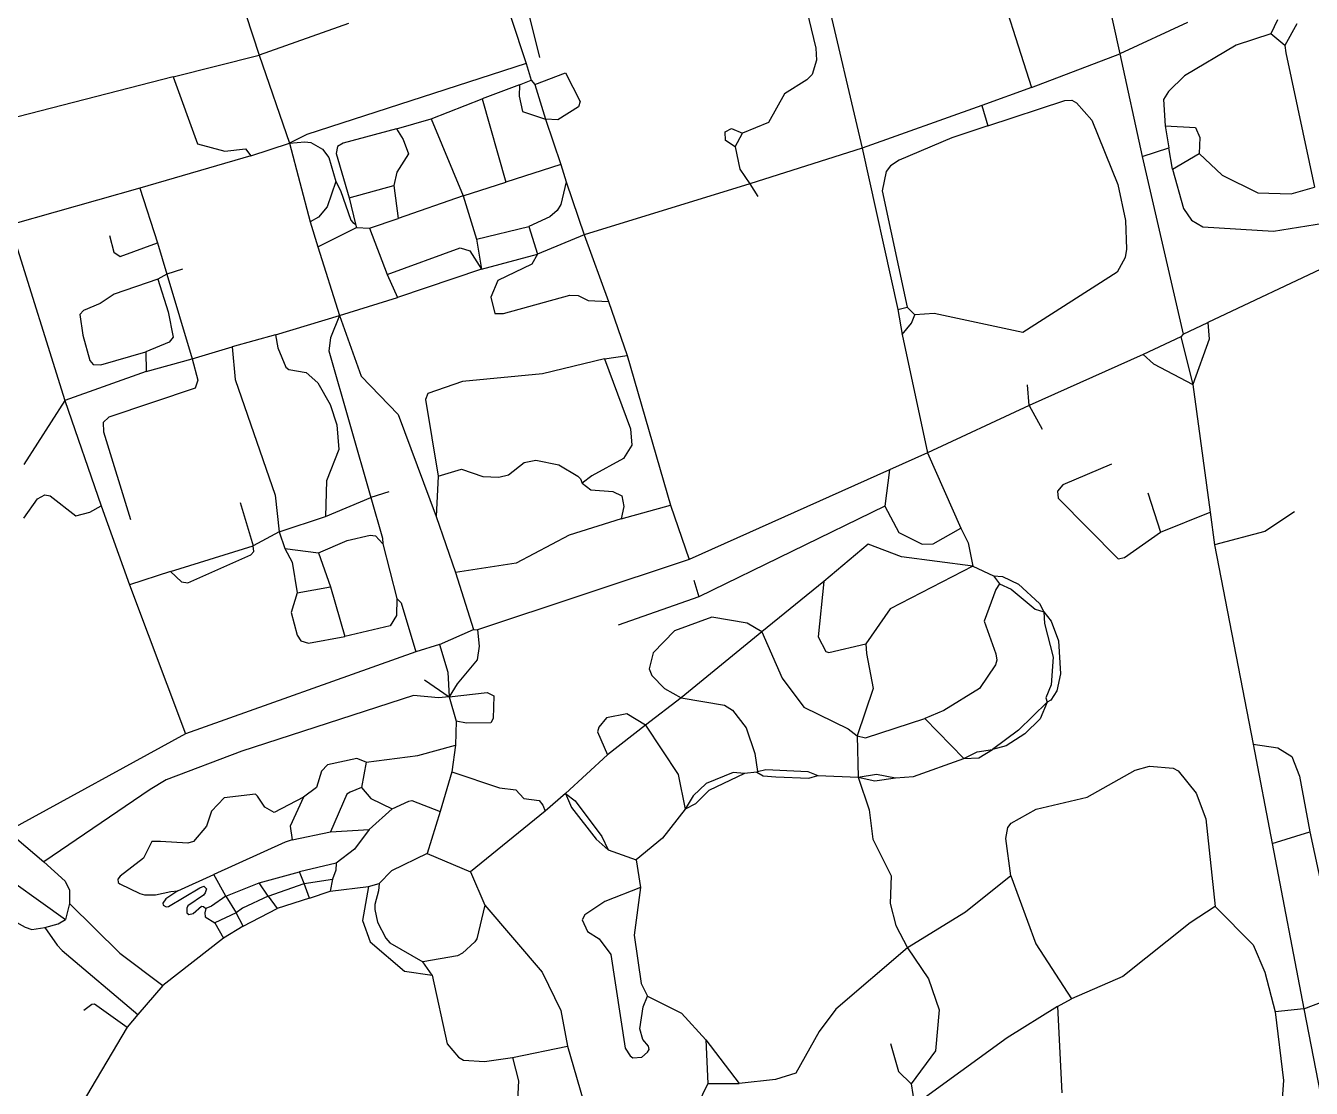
# Model space of a CAD drawing. Header units: inches. Extents: x 13529031 to 13536511, y 3660018 to 3664518.
# Drawn here: x 13530064 to 13531645, y 3661054 to 3662360 of the extents above; entities that cross this region are included whole.
import ezdxf

# ---------------------------------------------------------------- set-up
doc = ezdxf.new("R2010")
doc.units = ezdxf.units.IN
doc.header["$MEASUREMENT"] = 0

msp = doc.modelspace()

# ---------------------------------------------------------------- linework, layer by layer
for points in [[(13530262.2, 3662595.1), (13530351.1, 3662323.4)], [(13531349.5, 3662589.4), (13531310.6, 3662580.2), (13531230.1, 3662548.9), (13531224.7, 3662543.9), (13531251.9, 3662436.2), (13531300.7, 3662283.4)], [(13531367, 3662516.4), (13531409.3, 3662325.1)], [(13530642.2, 3662426.1), (13530679.2, 3662313.1)], [(13530713.1, 3662408.6), (13530689, 3662380.3), (13530683.7, 3662370.1), (13530695.7, 3662320.6)], [(13531046.9, 3662402.9), (13531092.7, 3662208.9)], [(13531021.5, 3662389.8), (13531035.5, 3662332), (13531036.2, 3662317.2), (13531031.1, 3662299.7), (13531024.7, 3662293), (13530997.1, 3662275.6), (13530977.4, 3662240.5), (13530945.2, 3662227.6)], [(13530460.9, 3662362.3), (13530351.1, 3662323.4)], [(13531492.4, 3662363.3), (13531409.3, 3662325.1)], [(13531603.2, 3662366.6), (13531595.2, 3662349.6)], [(13531627, 3662362), (13531612.3, 3662335.4)], [(13531595.2, 3662349.6), (13531552.2, 3662335.5), (13531488.9, 3662297.9), (13531469.2, 3662278.6), (13531463, 3662269), (13531465.3, 3662236.5)], [(13531612.3, 3662335.4), (13531595.2, 3662349.6)], [(13530245.4, 3662296.6), (13530351.1, 3662323.4)], [(13530351.1, 3662323.4), (13530388.6, 3662215.3)], [(13531300.7, 3662283.4), (13531409.3, 3662325.1)], [(13531409.3, 3662325.1), (13531437, 3662198.6)], [(13531612.3, 3662335.4), (13531613.4, 3662326.2), (13531648.8, 3662160.9)], [(13530679.2, 3662313.1), (13530409.8, 3662225.9), (13530388.6, 3662215.3)], [(13530679.2, 3662313.1), (13530685.7, 3662292.6)], [(13530245.4, 3662296.6), (13530014.1, 3662237.2)], [(13530245.4, 3662296.6), (13530275.1, 3662214.5), (13530308.8, 3662205.5), (13530334.5, 3662208.3), (13530340.7, 3662199.6)], [(13530671.4, 3662286.7), (13530685.7, 3662292.6)], [(13530685.7, 3662292.6), (13530690.2, 3662287.1)], [(13530690.2, 3662287.1), (13530727.8, 3662301.7), (13530745.6, 3662266.3), (13530743.6, 3662259.9), (13530718.4, 3662244), (13530703.2, 3662244.6)], [(13530671.4, 3662286.7), (13530625.2, 3662269.7)], [(13530671.4, 3662286.7), (13530670.7, 3662272.9), (13530674.9, 3662254), (13530703.2, 3662244.6)], [(13530690.2, 3662287.1), (13530703.2, 3662244.6)], [(13531300.7, 3662283.4), (13531239.5, 3662261.6)], [(13530562.6, 3662245.1), (13530625.2, 3662269.7)], [(13530625.2, 3662269.7), (13530654.3, 3662167.2)], [(13531239.5, 3662261.6), (13531092.7, 3662208.9)], [(13531247.2, 3662236.5), (13531341.8, 3662267.4), (13531350.2, 3662267.9), (13531356, 3662264.7), (13531375, 3662243.5), (13531407, 3662164.5), (13531416.5, 3662120.1), (13531417.7, 3662084.8), (13531415.9, 3662074.7), (13531406.2, 3662056.6), (13531290.2, 3661982.5), (13531181.2, 3662006), (13531157.2, 3662004.1)], [(13531239.5, 3662261.6), (13531247.2, 3662236.5)], [(13530519.8, 3662232.8), (13530562.6, 3662245.1)], [(13530562.6, 3662245.1), (13530602.1, 3662150.4)], [(13530703.2, 3662244.6), (13530722.1, 3662188.9)], [(13530519.8, 3662232.8), (13530454.2, 3662215.1), (13530447.5, 3662211.1), (13530445.9, 3662202.5), (13530461.8, 3662148.1)], [(13530519.8, 3662232.8), (13530528.3, 3662219.7), (13530534.8, 3662202.2), (13530520.5, 3662179.5), (13530516.7, 3662163)], [(13530936.2, 3662210.6), (13530924.4, 3662218.5), (13530924.2, 3662229.1), (13530932, 3662233.2), (13530945.2, 3662227.6)], [(13531247.2, 3662236.5), (13531202.8, 3662221.9), (13531138.1, 3662194.3), (13531127.5, 3662187.5), (13531122, 3662180.2), (13531117.1, 3662156.6), (13531147.7, 3662013.6)], [(13531465.3, 3662236.5), (13531469.6, 3662209.5)], [(13531465.3, 3662236.5), (13531502.5, 3662234.3), (13531507.8, 3662222.2), (13531507, 3662202.5)], [(13530340.7, 3662199.6), (13530388.6, 3662215.3)], [(13530388.6, 3662215.3), (13530407.3, 3662217), (13530414.5, 3662216.1), (13530428.9, 3662207.8), (13530436.6, 3662197.6), (13530445.5, 3662167.9)], [(13530388.6, 3662215.3), (13530413.7, 3662118.6)], [(13530936.2, 3662210.6), (13530945.2, 3662227.6)], [(13530340.7, 3662199.6), (13530204.4, 3662159.8)], [(13530936.2, 3662210.6), (13530942.1, 3662183.1), (13530954.3, 3662165.3)], [(13531092.7, 3662208.9), (13530954.3, 3662165.3)], [(13531092.7, 3662208.9), (13531136.2, 3662010.6)], [(13531437, 3662198.6), (13531469.6, 3662209.5)], [(13531437, 3662198.6), (13531487.2, 3661980.6)], [(13531474.2, 3662183.4), (13531469.6, 3662209.5)], [(13531474.2, 3662183.4), (13531507, 3662202.5)], [(13531507, 3662202.5), (13531535.2, 3662175.8), (13531579.2, 3662154.3), (13531620.1, 3662152.8), (13531648.8, 3662160.9)], [(13530722.1, 3662188.9), (13530654.3, 3662167.2)], [(13530722.1, 3662188.9), (13530728.5, 3662167.5)], [(13531474.2, 3662183.4), (13531487.5, 3662134.8), (13531497.5, 3662120.4), (13531511.3, 3662112.5), (13531598.3, 3662106.9), (13531659.9, 3662116.9)], [(13530445.5, 3662167.9), (13530434.7, 3662136.8), (13530424, 3662124.2), (13530413.7, 3662118.6)], [(13530445.5, 3662167.9), (13530451.2, 3662156.9), (13530464, 3662120.6), (13530466.1, 3662117.7), (13530469.7, 3662115.6)], [(13530602.1, 3662150.4), (13530654.3, 3662167.2)], [(13530728.5, 3662167.5), (13530722, 3662139.7), (13530717.4, 3662132.3), (13530708.6, 3662124.6), (13530682.8, 3662112.9)], [(13530728.5, 3662167.5), (13530750.8, 3662102.7)], [(13530954.3, 3662165.3), (13530750.8, 3662102.7)], [(13530954.3, 3662165.3), (13530964.2, 3662149.6)], [(13530204.4, 3662159.8), (13530048.2, 3662115.6)], [(13530204.4, 3662159.8), (13530225.9, 3662092.5)], [(13530461.8, 3662148.1), (13530516.7, 3662163)], [(13530516.7, 3662163), (13530521.9, 3662122.7)], [(13530602.1, 3662150.4), (13530521.9, 3662122.7)], [(13530602.1, 3662150.4), (13530618.2, 3662097.3)], [(13530461.8, 3662148.1), (13530469.7, 3662115.6)], [(13530413.7, 3662118.6), (13530423.2, 3662087.6)], [(13530486.7, 3662110.6), (13530521.9, 3662122.7)], [(13530047.7, 3662104.6), (13530112.2, 3661899)], [(13530167.2, 3662101.6), (13530172.5, 3662081.3), (13530180.3, 3662075.9), (13530225.9, 3662092.5)], [(13530423.2, 3662087.6), (13530470.7, 3662111.6)], [(13530469.7, 3662115.6), (13530470.7, 3662111.6)], [(13530470.7, 3662111.6), (13530486.7, 3662110.6)], [(13530486.7, 3662110.6), (13530508.4, 3662053.7)], [(13530618.2, 3662097.3), (13530682.8, 3662112.9)], [(13530682.8, 3662112.9), (13530693.4, 3662078.8)], [(13530750.8, 3662102.7), (13530693.4, 3662078.8)], [(13530750.8, 3662102.7), (13530780.5, 3662020.4)], [(13530225.9, 3662092.5), (13530237.7, 3662054.1)], [(13530423.2, 3662087.6), (13530450, 3662003.2)], [(13530508.4, 3662053.7), (13530598.2, 3662086.4), (13530610.3, 3662082.7), (13530624.4, 3662060.4)], [(13530618.2, 3662097.3), (13530624.4, 3662060.4)], [(13530624.4, 3662060.4), (13530693.4, 3662078.8)], [(13530693.4, 3662078.8), (13530686.4, 3662066.3), (13530644.5, 3662046.4), (13530636.1, 3662026), (13530641, 3662006), (13530651.6, 3662005.7), (13530732.9, 3662028.5), (13530743.5, 3662027.8), (13530755.8, 3662021.9), (13530780.5, 3662020.4)], [(13530237.7, 3662054.1), (13530226.7, 3662048.1)], [(13530256.7, 3662060.1), (13530237.7, 3662054.1)], [(13530237.7, 3662054.1), (13530268.7, 3661950.1)], [(13530624.4, 3662060.4), (13530521, 3662025.5)], [(13531670.3, 3662066.9), (13531517.7, 3661994.6)], [(13530226.7, 3662048.1), (13530172.7, 3662029.6), (13530155.6, 3662018.2), (13530135.2, 3662009.7), (13530130.8, 3662004.7), (13530134.2, 3661979.1), (13530143.1, 3661947.9), (13530146.8, 3661943.3), (13530156.5, 3661942.6), (13530211.8, 3661958.8)], [(13530226.7, 3662048.1), (13530239.2, 3662007.7), (13530245.2, 3661976.8), (13530240.6, 3661970.6), (13530211.8, 3661958.8)], [(13530508.4, 3662053.7), (13530521, 3662025.5)], [(13530450, 3662003.2), (13530521, 3662025.5)], [(13530780.5, 3662020.4), (13530803.6, 3661954.4)], [(13531136.2, 3662010.6), (13531147.7, 3662013.6)], [(13531136.2, 3662010.6), (13531141.8, 3661979.9)], [(13531147.7, 3662013.6), (13531157.2, 3662004.1)], [(13530371.1, 3661979.6), (13530450, 3662003.2)], [(13530450, 3662003.2), (13530438.8, 3661975.8), (13530436.9, 3661960.1), (13530488.6, 3661779.5)], [(13530450, 3662003.2), (13530476.5, 3661928.7), (13530522, 3661881.6), (13530568.8, 3661756.2)], [(13531141.8, 3661979.9), (13531153.2, 3661993.8), (13531157.2, 3662004.1)], [(13531487.2, 3661980.6), (13531517.7, 3661994.6)], [(13531517.7, 3661994.6), (13531519, 3661974.1), (13531499, 3661918.5)], [(13530371.1, 3661979.6), (13530317.9, 3661964.9)], [(13530371.1, 3661979.6), (13530373.9, 3661963.6), (13530383.7, 3661939.8), (13530387.7, 3661936.9), (13530409.1, 3661933.4), (13530423.1, 3661920.6), (13530438.6, 3661894.1), (13530446.5, 3661869.1), (13530449, 3661838.7), (13530433.9, 3661800.1), (13530432.5, 3661756.3)], [(13531141.8, 3661979.9), (13531172.7, 3661834.6)], [(13531484.2, 3661977.1), (13531438.2, 3661955.6)], [(13531487.2, 3661980.6), (13531484.2, 3661977.1)], [(13531484.2, 3661977.1), (13531499, 3661918.5)], [(13530268.7, 3661950.1), (13530317.9, 3661964.9)], [(13530317.9, 3661964.9), (13530321.7, 3661924.6), (13530370.9, 3661782.5), (13530375.6, 3661737.3)], [(13530268.7, 3661950.1), (13530275.8, 3661923.7), (13530272.4, 3661914), (13530166.2, 3661878.3), (13530159.4, 3661872), (13530159.8, 3661860.2), (13530192.7, 3661752.6)], [(13530211.8, 3661958.8), (13530212.2, 3661934.7)], [(13530212.2, 3661934.7), (13530268.7, 3661950.1)], [(13530775.6, 3661950), (13530699.4, 3661931.7), (13530601.3, 3661922.3), (13530558.4, 3661907.6), (13530555.8, 3661900.2), (13530571, 3661806)], [(13530775.6, 3661950), (13530807.5, 3661864), (13530809.4, 3661844.1), (13530799.1, 3661827.7), (13530760.3, 3661806.2), (13530748.4, 3661797.1)], [(13530775.6, 3661950), (13530803.6, 3661954.4)], [(13530803.6, 3661954.4), (13530856.8, 3661770.4)], [(13531438.2, 3661955.6), (13531297.8, 3661892.7)], [(13531438.2, 3661955.6), (13531450.7, 3661943.9), (13531499, 3661918.5)], [(13530212.2, 3661934.7), (13530112.2, 3661899)], [(13531297.8, 3661892.7), (13531295.7, 3661918.1)], [(13531499, 3661918.5), (13531520.3, 3661761.7)], [(13530112.2, 3661899), (13530061.9, 3661820.3)], [(13530112.2, 3661899), (13530156.8, 3661769.5)], [(13531297.8, 3661892.7), (13531172.7, 3661834.6)], [(13531297.8, 3661892.7), (13531313.7, 3661863.6)], [(13531172.7, 3661834.6), (13531126.1, 3661813.8)], [(13531172.7, 3661834.6), (13531213.9, 3661742.1)], [(13530571, 3661806), (13530599.7, 3661814.5), (13530626.3, 3661805.3), (13530645.9, 3661804.5), (13530657.5, 3661807.6), (13530676.8, 3661822.7), (13530691.2, 3661825.7), (13530719.6, 3661819.9), (13530743.1, 3661806), (13530746.2, 3661802.8), (13530748.4, 3661797.1)], [(13531399.2, 3661820.6), (13531339.1, 3661795.3), (13531332.8, 3661787.3), (13531333.5, 3661778.7), (13531407.2, 3661704.2), (13531414.9, 3661705.9), (13531459.3, 3661737.2)], [(13530571, 3661806), (13530568.8, 3661756.2)], [(13531126.1, 3661813.8), (13530879.8, 3661703.5)], [(13531126.1, 3661813.8), (13531120.3, 3661768.9)], [(13530510.7, 3661786.6), (13530488.6, 3661779.5)], [(13530748.4, 3661797.1), (13530758.9, 3661789.2), (13530786, 3661787.2), (13530797.2, 3661781.7), (13530799.3, 3661768.7), (13530796.3, 3661753.3)], [(13531443.7, 3661785.6), (13531459.3, 3661737.2)], [(13530061.7, 3661754.1), (13530078.4, 3661778), (13530087.6, 3661783.1), (13530094, 3661781.7), (13530125.7, 3661757.1), (13530143.1, 3661761.7), (13530156.8, 3661769.5)], [(13530156.8, 3661769.5), (13530191.8, 3661672.4)], [(13530327.7, 3661773.6), (13530343.6, 3661720.2)], [(13530432.5, 3661756.3), (13530488.6, 3661779.5)], [(13530488.6, 3661779.5), (13530502.7, 3661729.9), (13530503.1, 3661722.7)], [(13530796.3, 3661753.3), (13530856.8, 3661770.4)], [(13530856.8, 3661770.4), (13530879.8, 3661703.5)], [(13530375.6, 3661737.3), (13530432.5, 3661756.3)], [(13530568.8, 3661756.2), (13530592.6, 3661687.3)], [(13531120.3, 3661768.9), (13530891.7, 3661657.7)], [(13531120.3, 3661768.9), (13531137.7, 3661736.6), (13531166.2, 3661722.2), (13531179.8, 3661722.9), (13531213.9, 3661742.1)], [(13531459.3, 3661737.2), (13531520.3, 3661761.7)], [(13531520.3, 3661761.7), (13531525.9, 3661721.5)], [(13531624.1, 3661762), (13531587.7, 3661737.7), (13531525.9, 3661721.5)], [(13530796.3, 3661753.3), (13530732.2, 3661733.5), (13530667, 3661699), (13530592.6, 3661687.3)], [(13531213.9, 3661742.1), (13531222.7, 3661724.1), (13531228.5, 3661695.1)], [(13530375.6, 3661737.3), (13530343.6, 3661720.2)], [(13530375.6, 3661737.3), (13530382.5, 3661717.2)], [(13530424, 3661711.7), (13530459.2, 3661727), (13530487.6, 3661733.3), (13530494.2, 3661732.4), (13530503.1, 3661722.7)], [(13530503.1, 3661722.7), (13530520.4, 3661655.7)], [(13531228.5, 3661695.1), (13531141.1, 3661706.8), (13531100.1, 3661722.5), (13531045.6, 3661676.4)], [(13530242.1, 3661688.8), (13530343.6, 3661720.2)], [(13530242.1, 3661688.8), (13530255.6, 3661675.9), (13530263.2, 3661674.7), (13530341, 3661709.2), (13530344.4, 3661713.5), (13530343.6, 3661720.2)], [(13530382.5, 3661717.2), (13530424, 3661711.7)], [(13530382.5, 3661717.2), (13530391.5, 3661700), (13530397.8, 3661662.4)], [(13530424, 3661711.7), (13530438.8, 3661670)], [(13531525.9, 3661721.5), (13531573.2, 3661476.6)], [(13530879.8, 3661703.5), (13530619.7, 3661617.1)], [(13531228.5, 3661695.1), (13531126.9, 3661642.8), (13531096.9, 3661599.7)], [(13531228.5, 3661695.1), (13531254.2, 3661683.6)], [(13530242.1, 3661688.8), (13530191.8, 3661672.4)], [(13530592.6, 3661687.3), (13530614.7, 3661617.6)], [(13530885.7, 3661678.1), (13530891.7, 3661657.7)], [(13531045.6, 3661676.4), (13530969.3, 3661614.7)], [(13531045.6, 3661676.4), (13531038.5, 3661608.6), (13531047.7, 3661590.5), (13531051.7, 3661589.2), (13531096.9, 3661599.7)], [(13531254.2, 3661683.6), (13531261.2, 3661673.6)], [(13531254.2, 3661683.6), (13531265.1, 3661682.4), (13531284.7, 3661673.1), (13531310.5, 3661649.5), (13531315.9, 3661639.2)], [(13530191.8, 3661672.4), (13530260.4, 3661489.4)], [(13530397.8, 3661662.4), (13530390.3, 3661638.2), (13530397.9, 3661610.5), (13530402.2, 3661603.7), (13530411.7, 3661600.7), (13530456.5, 3661608.9)], [(13530397.8, 3661662.4), (13530438.8, 3661670)], [(13530438.8, 3661670), (13530456.5, 3661608.9)], [(13531261.2, 3661673.6), (13531257, 3661666.5), (13531242.7, 3661627.6), (13531257, 3661587.5), (13531258.1, 3661579.9), (13531256.5, 3661573.9), (13531236.9, 3661544.8), (13531193.1, 3661517.9), (13531169.7, 3661507.9)], [(13531261.2, 3661673.6), (13531275.6, 3661666.9), (13531305.2, 3661642.3), (13531315.9, 3661639.2)], [(13530520.4, 3661655.7), (13530519.9, 3661634.6), (13530512.3, 3661622.1), (13530456.5, 3661608.9)], [(13530520.4, 3661655.7), (13530525.7, 3661650.1), (13530543.7, 3661590.1)], [(13530891.7, 3661657.7), (13530792.7, 3661622.6)], [(13530969.3, 3661614.7), (13530951, 3661625.3), (13530907.8, 3661632.7), (13530861.8, 3661616), (13530835.6, 3661588.9), (13530830.8, 3661569), (13530834, 3661561), (13530849.5, 3661544.8), (13530869.8, 3661533.5)], [(13531315.9, 3661639.2), (13531316.8, 3661624.9), (13531327.5, 3661583.6), (13531325.1, 3661549.6), (13531318.4, 3661533.3), (13531320.1, 3661528.1)], [(13531315.9, 3661639.2), (13531324.8, 3661627.5), (13531333.8, 3661603.5), (13531336.6, 3661563.1), (13531331.9, 3661542.2), (13531324.7, 3661530.6), (13531320.1, 3661528.1)], [(13530572.7, 3661599.1), (13530614.7, 3661617.6)], [(13530619.7, 3661617.1), (13530621.6, 3661597), (13530619.3, 3661580), (13530594.7, 3661550.7), (13530584.9, 3661534.6)], [(13530614.7, 3661617.6), (13530619.7, 3661617.1)], [(13530969.3, 3661614.7), (13530869.8, 3661533.5)], [(13530969.3, 3661614.7), (13530994.1, 3661557.6), (13531021, 3661522.1), (13531075.5, 3661495.4), (13531086.3, 3661486.9)], [(13530572.7, 3661599.1), (13530543.7, 3661590.1)], [(13530572.7, 3661599.1), (13530582.9, 3661565.2), (13530584.9, 3661534.6)], [(13531096.9, 3661599.7), (13531097.8, 3661588.1), (13531106, 3661544.9), (13531086.3, 3661486.9)], [(13530543.7, 3661590.1), (13530260.4, 3661489.4)], [(13530554.2, 3661555.6), (13530584.9, 3661534.6)], [(13530584.9, 3661534.6), (13530571.7, 3661533.4), (13530540.9, 3661536.4), (13530329.8, 3661467.9), (13530236.8, 3661432.8), (13530217.2, 3661421), (13530086.3, 3661331.8)], [(13530584.9, 3661534.6), (13530631.3, 3661539.9), (13530639.5, 3661536.1), (13530638.8, 3661508.1), (13530636.1, 3661502.6), (13530606.2, 3661502.2), (13530593.2, 3661504.8)], [(13530584.9, 3661534.6), (13530593.2, 3661504.8)], [(13530869.8, 3661533.5), (13530826.3, 3661500)], [(13530869.8, 3661533.5), (13530923.1, 3661524.6), (13530933, 3661518.4), (13530949.8, 3661496.7), (13530960.4, 3661465.1), (13530963.7, 3661443.1)], [(13531320.1, 3661528.1), (13531284.8, 3661493.9), (13531252.8, 3661469.9)], [(13531320.1, 3661528.1), (13531311.4, 3661507.5), (13531292.6, 3661489.3), (13531269.6, 3661474.4), (13531252.8, 3661469.9)], [(13530593.2, 3661504.8), (13530592.4, 3661475.4)], [(13530826.3, 3661500), (13530803.2, 3661513.7), (13530778, 3661508.7), (13530768.9, 3661497.5), (13530767.2, 3661491.5), (13530779.6, 3661463.4)], [(13531086.3, 3661486.9), (13531096.8, 3661484.3), (13531169.7, 3661507.9)], [(13531169.7, 3661507.9), (13531217.4, 3661458.7)], [(13530260.4, 3661489.4), (13530042.2, 3661369.6)], [(13530826.3, 3661500), (13530779.6, 3661463.4)], [(13530826.3, 3661500), (13530866.2, 3661439.2), (13530875.1, 3661396.7)], [(13531086.3, 3661486.9), (13531087.5, 3661435.9)], [(13530482.6, 3661454.6), (13530546, 3661462.5), (13530592.4, 3661475.4)], [(13530592.4, 3661475.4), (13530588.1, 3661442.5)], [(13531217.4, 3661458.7), (13531236.1, 3661459.7), (13531252.8, 3661469.9)], [(13531217.4, 3661458.7), (13531234.1, 3661467.3), (13531252.8, 3661469.9)], [(13531573.2, 3661476.6), (13531603.5, 3661472.2), (13531620.8, 3661461.4), (13531630.4, 3661437), (13531642.9, 3661368.8)], [(13531573.2, 3661476.6), (13531596.5, 3661354.6)], [(13530482.6, 3661454.6), (13530471.2, 3661458.9), (13530435.3, 3661451.3), (13530427.6, 3661443.4), (13530421.5, 3661423.1), (13530405.8, 3661411.2)], [(13530482.6, 3661454.6), (13530477.1, 3661423.1)], [(13530779.6, 3661463.4), (13530727.6, 3661416)], [(13531133.6, 3661435.1), (13531155.7, 3661436.7), (13531217.4, 3661458.7)], [(13530588.1, 3661442.5), (13530573.5, 3661393.7)], [(13530588.1, 3661442.5), (13530646.7, 3661422.7), (13530666.9, 3661420.3), (13530676.5, 3661409.6), (13530695.4, 3661407.2), (13530700.1, 3661401.4), (13530702.9, 3661394.1)], [(13530947.7, 3661440.6), (13530934.1, 3661441.7), (13530900.8, 3661428.3), (13530884.7, 3661413.2), (13530875.1, 3661396.7)], [(13530947.7, 3661440.6), (13530904, 3661419.7), (13530887.8, 3661403), (13530875.1, 3661396.7)], [(13530963.2, 3661442.1), (13530947.7, 3661440.6)], [(13530963.7, 3661443.1), (13530963.2, 3661442.1)], [(13530963.2, 3661442.1), (13530971, 3661437.8), (13530986.5, 3661436.3), (13531026.9, 3661434.6), (13531038.2, 3661438.1)], [(13530963.7, 3661443.1), (13530974.2, 3661445.5), (13531025.8, 3661443.1), (13531038.2, 3661438.1)], [(13531038.2, 3661438.1), (13531087.5, 3661435.9)], [(13531087.5, 3661435.9), (13531110.1, 3661439.7), (13531133.6, 3661435.1)], [(13531275.2, 3661314.5), (13531269.1, 3661360.4), (13531271.6, 3661374.1), (13531275.6, 3661379.4), (13531306.5, 3661396.5), (13531369.1, 3661411.3), (13531428.2, 3661444.5), (13531445.9, 3661449.4), (13531474.9, 3661447.1), (13531481.1, 3661443.6), (13531503.2, 3661416.1), (13531515.3, 3661384.7), (13531526.5, 3661276.9)], [(13530477.1, 3661423.1), (13530462.8, 3661417.7), (13530458.9, 3661414.9), (13530438.7, 3661368.8)], [(13530477.1, 3661423.1), (13530488.4, 3661409.7), (13530514.5, 3661397.1)], [(13531087.5, 3661435.9), (13531101.3, 3661396), (13531105.7, 3661359.6), (13531128.2, 3661314.9), (13531126.9, 3661280.6), (13531133.8, 3661253.7), (13531148.4, 3661226.1)], [(13531087.5, 3661435.9), (13531108.3, 3661431.6), (13531133.6, 3661435.1)], [(13530405.8, 3661411.2), (13530369.7, 3661392.7), (13530358, 3661399.2), (13530349.1, 3661412.8), (13530346.4, 3661415.1), (13530307.9, 3661410.7), (13530292.4, 3661394), (13530286.2, 3661375.6), (13530270.3, 3661356.7), (13530263.3, 3661355), (13530229.9, 3661357.1), (13530219, 3661356.7), (13530208.9, 3661336.6), (13530180, 3661314.4), (13530177.2, 3661310.5), (13530177.6, 3661306.7), (13530179.8, 3661304.7), (13530204.2, 3661293.1), (13530210.3, 3661291.3), (13530223.6, 3661291.2), (13530242.3, 3661295.4), (13530251.1, 3661296.2)], [(13530405.8, 3661411.2), (13530389.1, 3661375.7), (13530391.6, 3661358.8)], [(13530514.5, 3661397.1), (13530535, 3661406.5), (13530539, 3661407.1), (13530573.5, 3661393.7)], [(13530727.6, 3661416), (13530702.9, 3661394.1)], [(13530727.6, 3661416), (13530735.3, 3661398.7), (13530765.4, 3661359.7), (13530780.2, 3661346.6)], [(13530727.6, 3661416), (13530739.7, 3661406.7), (13530772.4, 3661363.1), (13530780.2, 3661346.6)], [(13530514.5, 3661397.1), (13530486.2, 3661371.7)], [(13530573.5, 3661393.7), (13530557.6, 3661342)], [(13530702.9, 3661394.1), (13530611, 3661319.8)], [(13530875.1, 3661396.7), (13530847, 3661361.1), (13530814.8, 3661334.5)], [(13530042.2, 3661369.6), (13530086.3, 3661331.8)], [(13530391.6, 3661358.8), (13530383.2, 3661356.1), (13530295.3, 3661316.5)], [(13530391.6, 3661358.8), (13530438.7, 3661368.8)], [(13530438.7, 3661368.8), (13530486.2, 3661371.7)], [(13530486.2, 3661371.7), (13530468.3, 3661347.4), (13530445.7, 3661330.2)], [(13531596.5, 3661354.6), (13531642.9, 3661368.8)], [(13531642.9, 3661368.8), (13531659.1, 3661294.6)], [(13530004.7, 3661343.1), (13530018.8, 3661328.3), (13530113.1, 3661261.1)], [(13530780.2, 3661346.6), (13530814.8, 3661334.5)], [(13531596.5, 3661354.6), (13531635.5, 3661151.1)], [(13530086.3, 3661331.8), (13530112.5, 3661308.1), (13530118.1, 3661297), (13530118.1, 3661280.7)], [(13530445.7, 3661330.2), (13530400.5, 3661319.8)], [(13530445.7, 3661330.2), (13530445.4, 3661321.7), (13530441.1, 3661310.8)], [(13530557.6, 3661342), (13530513.8, 3661320.8), (13530498.7, 3661305.1)], [(13530557.6, 3661342), (13530611, 3661319.8)], [(13530814.8, 3661334.5), (13530820.1, 3661300.4)], [(13529962.2, 3661314.6), (13529976.6, 3661300), (13530063.3, 3661251.5), (13530071.4, 3661248.8), (13530087.5, 3661251.4)], [(13530251.1, 3661296.2), (13530295.3, 3661316.5)], [(13530310.1, 3661289.8), (13530295.3, 3661316.5)], [(13530351, 3661305.9), (13530400.5, 3661319.8)], [(13530406.3, 3661305.3), (13530400.5, 3661319.8)], [(13530611, 3661319.8), (13530628.5, 3661278.6)], [(13531275.2, 3661314.5), (13531219.4, 3661270.1), (13531148.4, 3661226.1)], [(13531275.2, 3661314.5), (13531306.2, 3661231.1), (13531350.1, 3661163.6)], [(13530251.1, 3661296.2), (13530236.2, 3661286.3), (13530232.7, 3661281), (13530233.2, 3661278.5), (13530236.7, 3661276.8), (13530239.5, 3661277.1), (13530278.2, 3661300), (13530283.1, 3661301.8), (13530286.3, 3661298.7), (13530284.9, 3661293.8), (13530282.6, 3661291.1), (13530263.6, 3661277.9), (13530262.1, 3661275.1), (13530262.2, 3661269.3), (13530264.8, 3661267.1), (13530269.9, 3661268.3), (13530280.2, 3661277.3), (13530282.5, 3661277.1), (13530285.7, 3661274.6)], [(13530310.1, 3661289.8), (13530351, 3661305.9)], [(13530362.3, 3661289.8), (13530351, 3661305.9)], [(13530362.3, 3661289.8), (13530406.3, 3661305.3)], [(13530406.3, 3661305.3), (13530441.1, 3661310.8)], [(13530413, 3661287.3), (13530406.3, 3661305.3)], [(13530413, 3661287.3), (13530438.5, 3661295.7)], [(13530441.1, 3661310.8), (13530438.5, 3661295.7)], [(13530438.5, 3661295.7), (13530485.7, 3661301.6)], [(13530485.7, 3661301.6), (13530478.2, 3661259.6), (13530487.5, 3661233.4), (13530529.8, 3661197.4), (13530563.9, 3661192.8)], [(13530485.7, 3661301.6), (13530498.7, 3661305.1)], [(13530498.7, 3661305.1), (13530498, 3661296.3), (13530493.4, 3661279.5), (13530493.3, 3661273.3), (13530496.6, 3661257.8), (13530506.9, 3661238.2), (13530511.8, 3661232.4), (13530552.5, 3661208.8)], [(13530820.1, 3661300.4), (13530776.2, 3661283.1), (13530751.4, 3661266.6), (13530748.2, 3661260.6), (13530754.9, 3661246.3), (13530769.1, 3661237.1), (13530783.5, 3661218), (13530801.3, 3661102.7), (13530807.2, 3661093.6), (13530810.4, 3661091.2), (13530821.5, 3661091.8), (13530828.6, 3661098), (13530830.5, 3661101.2), (13530829.8, 3661105.4), (13530822.7, 3661113.7), (13530819.2, 3661126.6), (13530823.4, 3661153.5), (13530828.7, 3661167)], [(13530820.1, 3661300.4), (13530812.2, 3661241.7), (13530821, 3661182.3), (13530828.7, 3661167)], [(13530118.1, 3661280.7), (13530113.1, 3661261.1)], [(13530118.1, 3661280.7), (13530179.8, 3661219.6), (13530232.8, 3661179.8)], [(13530310.1, 3661289.8), (13530292.6, 3661277.3), (13530285.7, 3661274.6)], [(13530310.1, 3661289.8), (13530322.8, 3661269.3)], [(13530362.3, 3661289.8), (13530330.8, 3661274.9), (13530322.8, 3661269.3)], [(13530362.3, 3661289.8), (13530373.2, 3661274.4)], [(13530413, 3661287.3), (13530373.2, 3661274.4)], [(13530285.7, 3661274.6), (13530284.1, 3661269.1), (13530284.9, 3661264.4), (13530296.7, 3661256.9)], [(13530322.8, 3661269.3), (13530296.7, 3661256.9)], [(13530331.6, 3661253), (13530322.8, 3661269.3)], [(13530331.6, 3661253), (13530373.2, 3661274.4)], [(13530628.5, 3661278.6), (13530618.7, 3661237.3), (13530616.1, 3661233.5), (13530601.3, 3661219.7), (13530594.9, 3661216.4), (13530552.5, 3661208.8)], [(13530628.5, 3661278.6), (13530699.1, 3661196.1), (13530722, 3661149.1), (13530730.4, 3661105.4)], [(13531526.5, 3661276.9), (13531495.8, 3661256.9), (13531413.2, 3661191), (13531350.1, 3661163.6)], [(13531526.5, 3661276.9), (13531573.1, 3661230.1), (13531587.8, 3661196.5), (13531600.5, 3661147.7)], [(13530087.5, 3661251.4), (13530104.1, 3661255.7), (13530113.1, 3661261.1)], [(13530087.5, 3661251.4), (13530102.7, 3661229.4), (13530109, 3661222.8), (13530202.1, 3661144.3)], [(13530296.7, 3661256.9), (13530307.2, 3661238)], [(13530331.6, 3661253), (13530307.2, 3661238)], [(13530307.2, 3661238), (13530232.8, 3661179.8)], [(13531148.4, 3661226.1), (13531060.3, 3661150.7), (13531039.5, 3661123.5), (13531011, 3661072.3), (13530986.1, 3661064.3), (13530941.3, 3661059.3)], [(13531148.4, 3661226.1), (13531174.1, 3661188.1), (13531187.2, 3661150.1), (13531182.7, 3661099.8), (13531152.6, 3661059.1)], [(13530563.9, 3661192.8), (13530552.5, 3661208.8)], [(13530563.9, 3661192.8), (13530582.3, 3661108.2), (13530596.1, 3661091.7), (13530602.4, 3661088.3), (13530628.2, 3661086.4), (13530662.4, 3661091.3)], [(13530232.8, 3661179.8), (13530202.1, 3661144.3)], [(13530135.7, 3661149.6), (13530145.5, 3661156.8), (13530148.8, 3661157.3), (13530189, 3661128.8)], [(13530828.7, 3661167), (13530870.3, 3661146.1), (13530900.5, 3661113.1)], [(13531332.9, 3661154), (13531270.7, 3661115.6), (13531157, 3661032.7)], [(13531332.9, 3661154), (13531350.1, 3661163.6)], [(13531332.9, 3661154), (13531338.2, 3661048.1)], [(13531635.5, 3661151.1), (13531677.7, 3661167.1)], [(13530202.1, 3661144.3), (13530189, 3661128.8)], [(13531635.5, 3661151.1), (13531600.5, 3661147.7)], [(13531600.5, 3661147.7), (13531610.5, 3661063.1), (13531605.4, 3660990.6), (13531635.1, 3660916.1), (13531611.3, 3660877)], [(13531635.5, 3661151.1), (13531693.2, 3660854.4)], [(13530189, 3661128.8), (13530132.1, 3661033.2), (13530114.6, 3660975.7)], [(13530662.4, 3661091.3), (13530730.4, 3661105.4)], [(13530730.4, 3661105.4), (13530753.1, 3661026.1), (13530760.8, 3661010.1), (13530767.7, 3661000.6), (13530805.6, 3660975.4)], [(13530900.5, 3661113.1), (13530902.6, 3661059.5)], [(13530900.5, 3661113.1), (13530941.3, 3661059.3)], [(13531127.2, 3661108.6), (13531137.3, 3661074.2), (13531152.6, 3661059.1)], [(13530662.4, 3661091.3), (13530670.1, 3661062.8), (13530668.1, 3661023.2), (13530653, 3660994), (13530651.5, 3660979.7), (13530683.2, 3660943.7), (13530705.3, 3660932.1)], [(13530902.6, 3661059.5), (13530876.1, 3661004.6), (13530862.6, 3660994.6), (13530849.6, 3660988.9), (13530805.6, 3660975.4)], [(13530902.6, 3661059.5), (13530941.3, 3661059.3)], [(13531152.6, 3661059.1), (13531157, 3661032.7)]]:
    msp.add_lwpolyline(points)

doc.saveas('drawing.dxf')
